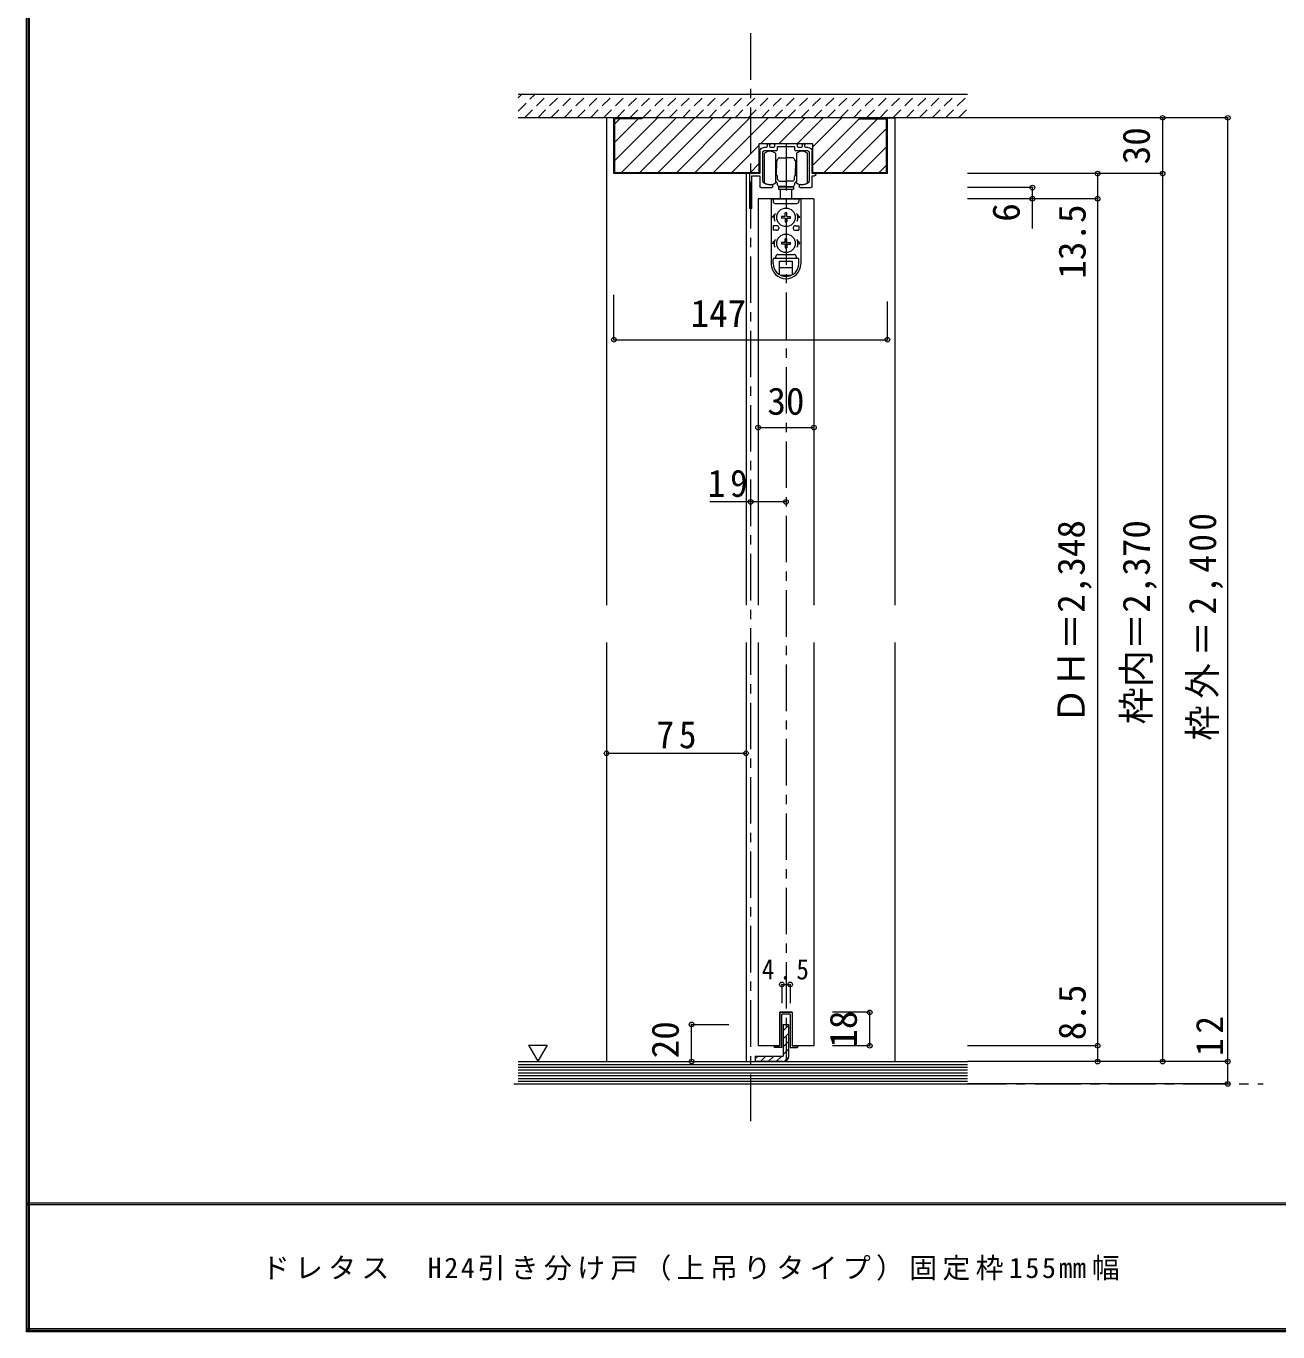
# Model space of a CAD drawing. Units: millimetres at full size, sheet at 1:5. Extents: x -973 to 977, y -718 to 696.
# Drawn here: x -973 to -300, y -701 to 1 of the extents above; entities that cross this region are included whole.
import ezdxf
from ezdxf.enums import TextEntityAlignment as Align

# ---------------------------------------------------------------- set-up
doc = ezdxf.new("R2010")
doc.units = ezdxf.units.MM
doc.header["$LTSCALE"] = 5
doc.header["$PDMODE"] = 32
doc.header["$PDSIZE"] = 2.5
doc.linetypes.add('CHAIN1', pattern=[8, 5, -1, 1, -1])
doc.linetypes.add('DASHED1', pattern=[1.8, 1.2, -0.6])
for name, color, linetype, lineweight in [('0-1_通り芯', 4, 'CHAIN1', 9), ('0-3_仕上げ', 2, 'Continuous', 9), ('0-4_枠', 3, 'Continuous', 9), ('0-6_扉', 2, 'Continuous', 9), ('0-7_金物', 7, 'Continuous', 9), ('0-A_文字', 7, 'Continuous', 9), ('0-B_寸法', 4, 'Continuous', 9), ('0-C_ハッチ', 4, 'DASHED1', 9), ('F-1_枠', 6, 'Continuous', 9)]:
    doc.layers.add(name, color=color, linetype=linetype, lineweight=lineweight)
doc.layers.add('F-A_文字', color=7, linetype='Continuous')
doc.styles.add('ＭＳ ゴシック', font='')
doc.styles.get('ＭＳ ゴシック').set_extended_font_data('MS Gothic')

# ---------------------------------------------------------------- blocks, each defined once
blk = doc.blocks.new('レール金物(幕板付)')
at = {"layer": '0-7_金物', "lineweight": 18}
for p, q in [((-13.092, 7.847), (-11.742, 7.847)), ((-11.242, 8.347), (-11.242, 9.347)), ((-10.742, 9.847), (-10.242, 9.847)), ((-9.742, 9.347), (-9.742, 8.347)), ((-9.242, 7.847), (-7.742, 7.847)), ((-7.242, 8.347), (-7.242, 9.347)), ((-6.742, 9.847), (4.558, 9.847)), ((-5.742, 8.047), (-5.742, 6.647)), ((3.558, 6.647), (3.558, 8.047)), ((5.058, 9.347), (5.058, 8.347)), ((5.558, 7.847), (7.058, 7.847)), ((7.558, 8.347), (7.558, 9.347)), ((8.058, 9.847), (8.558, 9.847)), ((9.058, 9.347), (9.058, 8.347)), ((9.558, 7.847), (10.908, 7.847)), ((-13.592, 4.847), (-13.592, -9.939)), ((-6.042, 6.347), (-12.092, 6.347)), ((9.908, 6.347), (3.858, 6.347)), ((11.408, -9.939), (11.408, 4.847)), ((18.508, -6.353), (18.508, -24.553)), ((-8.742, -13.653), (-14.592, -13.653)), ((-8.242, -12.265), (-8.242, -13.153)), ((6.058, -13.153), (6.058, -12.265)), ((6.437, -11.975), (7.679, -12.153)), ((12.408, -13.653), (6.558, -13.653)), ((17.308, -24.553), (17.308, -7.553))]:
    blk.add_line(p, q, dxfattribs=at)
for points in [[(3.258, 8.347), (-0.792, 8.347), (-1.092, 8.647), (-1.392, 8.347), (-5.442, 8.347)], [(-16.492, -6.153), (-15.092, -6.153), (-15.092, 5.847)], [(12.908, 5.847), (12.908, -6.153), (18.308, -6.153)], [(-15.092, -13.153), (-15.092, -7.353), (-16.492, -7.353)], [(17.108, -7.353), (12.908, -7.353), (12.908, -13.153)]]:
    blk.add_lwpolyline(points, dxfattribs=at)
for centre, radius, start, end in [((-13.092, 5.847), 2, 90, 180), ((-11.742, 8.347), 0.5, 270, 0), ((-10.742, 9.347), 0.5, 90, 180), ((-10.242, 9.347), 0.5, 0, 90), ((-9.242, 8.347), 0.5, 180, 270), ((-7.742, 8.347), 0.5, 270, 0), ((-6.742, 9.347), 0.5, 90, 180), ((-5.442, 8.047), 0.3, 90, 180), ((3.258, 8.047), 0.3, 360, 90), ((4.558, 9.347), 0.5, 360, 90), ((5.558, 8.347), 0.5, 180, 270), ((7.058, 8.347), 0.5, 270, 360), ((8.058, 9.347), 0.5, 90, 180), ((8.558, 9.347), 0.5, 360, 90), ((9.558, 8.347), 0.5, 180, 270), ((10.908, 5.847), 2, 0, 90), ((-12.092, 4.847), 1.5, 90, 180), ((-6.042, 6.647), 0.3, 270, 360), ((3.858, 6.647), 0.3, 180, 270), ((9.908, 4.847), 1.5, 0, 90), ((-16.492, -6.753), 0.6, 90, 270), ((18.308, -6.353), 0.2, 0, 90), ((-14.592, -13.153), 0.5, 180, 270), ((-13.292, -9.939), 0.3, 180, 192.08406), ((-11.63, -9.583), 2, 192.08406, 228.89829), ((-9.863, -7.153), 5, 231.94944, 270), ((-9.95, -7.112), 5.042, 270.99736, 285.28454), ((-8.742, -13.153), 0.5, 270, 0), ((-8.542, -12.265), 0.3, 360, 105.31651), ((6.358, -12.265), 0.3, 74.68349, 180), ((6.558, -13.153), 0.5, 180, 270), ((7.679, -7.153), 5, 270, 308.05056), ((9.446, -9.583), 2, 311.10171, 347.91594), ((11.108, -9.939), 0.3, 347.91594, 0), ((12.408, -13.153), 0.5, 270, 360), ((17.108, -7.553), 0.2, 360, 90), ((17.908, -24.553), 0.6, 180, 0)]:
    blk.add_arc(centre, radius, start, end, dxfattribs=at)
blk = doc.blocks.new('戸車(上吊)')
at = {"layer": '0-7_金物'}
for p, q in [((-11.601, 12.792), (-11.601, 28.792)), ((-5.601, 28.792), (-5.601, 20.792)), ((5.599, 28.792), (5.599, 20.792)), ((11.599, 12.792), (11.599, 28.792)), ((-5.601, 24.792), (-5.301, 24.792)), ((-5.601, 23.292), (-5.101, 23.292)), ((-5.101, 24.592), (-5.301, 24.792)), ((-5.301, 23.292), (-5.101, 23.492)), ((-5.101, 24.792), (-5.101, 20.792)), ((-5.001, 24.792), (-5.101, 24.792)), ((-3.501, 26.292), (-0.001, 26.292)), ((3.499, 26.292), (-0.001, 26.292)), ((4.999, 24.792), (5.099, 24.792)), ((5.099, 24.792), (5.099, 20.792)), ((5.099, 24.592), (5.299, 24.792)), ((5.299, 23.292), (5.099, 23.492)), ((5.599, 23.292), (5.099, 23.292)), ((5.599, 24.792), (5.299, 24.792)), ((-5.601, 20.792), (-5.601, 12.792)), ((-5.601, 18.292), (-5.101, 18.292)), ((-5.601, 16.792), (-5.301, 16.792)), ((-5.101, 18.092), (-5.301, 18.292)), ((-5.101, 16.992), (-5.301, 16.792)), ((-5.101, 16.792), (-5.101, 20.792)), ((-5.001, 16.792), (-5.101, 16.792)), ((-4.501, 14.792), (-4.501, 16.292)), ((4.499, 14.792), (4.499, 16.292)), ((4.999, 16.792), (5.099, 16.792)), ((5.099, 16.792), (5.099, 20.792)), ((5.099, 18.092), (5.299, 18.292)), ((5.599, 18.292), (5.099, 18.292)), ((5.099, 16.992), (5.299, 16.792)), ((5.599, 16.792), (5.299, 16.792)), ((5.599, 20.792), (5.599, 12.792)), ((-4.001, 10.492), (-4.001, 9.492)), ((3.999, 10.492), (-4.001, 10.492)), ((-4.001, 9.492), (3.999, 9.492)), ((-3.501, 13.792), (-0.001, 13.792)), ((-0.001, 10.792), (-3.501, 10.792)), ((-3.001, 10.792), (-3.001, 10.492)), ((-3.001, 4.292), (-3.001, 9.492)), ((3.499, 13.792), (-0.001, 13.792)), ((-0.001, 10.792), (3.499, 10.792)), ((2.999, 10.792), (2.999, 10.492)), ((2.999, 9.492), (2.999, 4.292)), ((3.999, 10.492), (3.999, 9.492)), ((-7.9, 4.292), (-7.9, -30.608)), ((-7.857, 4.292), (7.943, 4.292)), ((-6.9, 4.292), (-6.9, 2.792)), ((-5.9, 1.792), (5.9, 1.792)), ((6.9, 4.292), (6.9, 2.792)), ((7.9, 4.292), (7.9, -30.608)), ((-5.657, -3.708), (-7.5, -5.708)), ((-6.4, -5.708), (-7.5, -5.708)), ((-0.52, -5.188), (-2.45, -5.222)), ((-2.45, -5.222), (-2.45, -6.194)), ((-0.52, -6.227), (-2.45, -6.194)), ((-0.52, -5.188), (-0.486, -3.258)), ((-0.52, -6.227), (-0.486, -8.158)), ((0.486, -3.258), (-0.486, -3.258)), ((0.52, -5.188), (0.486, -3.258)), ((0.52, -6.227), (0.486, -8.158)), ((0.52, -5.188), (2.45, -5.222)), ((0.52, -6.227), (2.45, -6.194)), ((2.45, -6.194), (2.45, -5.222)), ((5.657, -3.708), (7.5, -5.708)), ((6.4, -5.708), (7.5, -5.708)), ((-6.9, -10.208), (-6.9, -12.708)), ((-4.9, -10.208), (-6.9, -10.208)), ((-4.9, -12.708), (-6.9, -12.708)), ((-3.9, -11.208), (-3.9, -11.708)), ((-0.486, -8.158), (0.486, -8.158)), ((3.9, -11.208), (3.9, -11.708)), ((4.9, -10.208), (6.9, -10.208)), ((4.9, -12.708), (6.9, -12.708)), ((6.9, -10.208), (6.9, -12.708)), ((-5.657, -17.708), (-7.5, -19.708)), ((-6.4, -19.708), (-7.5, -19.708)), ((-0.52, -19.188), (-2.45, -19.222)), ((-2.45, -19.222), (-2.45, -20.194)), ((-0.52, -20.227), (-2.45, -20.194)), ((-0.52, -19.188), (-0.486, -17.258)), ((-0.52, -20.227), (-0.486, -22.158)), ((0.486, -17.258), (-0.486, -17.258)), ((0.52, -19.188), (0.486, -17.258)), ((0.52, -20.227), (0.486, -22.158)), ((0.52, -19.188), (2.45, -19.222)), ((0.52, -20.227), (2.45, -20.194)), ((2.45, -20.194), (2.45, -19.222)), ((5.657, -17.708), (7.5, -19.708)), ((6.4, -19.708), (7.5, -19.708)), ((-6.4, -27.708), (6.4, -27.708)), ((-4.4, -25.708), (4.4, -25.708)), ((-0.486, -22.158), (0.486, -22.158)), ((-6.9, -30.608), (-6.9, -28.208)), ((-3.5, -29.208), (3.5, -29.208)), ((-3.5, -36.554), (-3.5, -29.208)), ((-3.5, -32.708), (3.5, -32.708)), ((3.5, -36.554), (3.5, -29.208)), ((6.9, -30.608), (6.9, -28.208)), ((-3.028, -36.808), (3.028, -36.808))]:
    blk.add_line(p, q, dxfattribs=at)
for centre in [(0, -5.708), (0, -19.708)]:
    blk.add_circle(centre, 5, dxfattribs=at)
for centre, radius, start, end in [((-8.601, 24.792), 5, 53.1301, 126.8699), ((8.599, 24.792), 5, 53.1301, 126.8699), ((-5.001, 25.292), 0.5, 270, 0), ((-3.501, 25.292), 1, 90, 180), ((3.499, 25.292), 1, 0, 90), ((4.999, 25.292), 0.5, 180, 270), ((-5.001, 16.292), 0.5, 0, 90), ((-3.501, 14.792), 1, 180, 270), ((3.499, 14.792), 1, 270, 0), ((4.999, 16.292), 0.5, 90, 180), ((-8.601, 16.792), 5, 233.1301, 306.8699), ((-6.501, 11.792), 2, 0, 63.25632), ((-3.501, 11.792), 1, 180, 270), ((3.499, 11.792), 1, 270, 0), ((6.499, 11.792), 2, 116.74368, 180), ((8.599, 16.792), 5, 233.1301, 306.8699), ((-5.9, 2.792), 1, 180, 270), ((5.9, 2.792), 1, 270, 0), ((0, -5.708), 6.4, 167.82427, 198.20996), ((0, -5.708), 6.4, 341.79004, 12.17573), ((-4.9, -11.208), 1, 0, 90), ((-4.9, -11.708), 1, 270, 0), ((4.9, -11.208), 1, 90, 180), ((4.9, -11.708), 1, 180, 270), ((0, -19.708), 6.4, 167.82427, 198.20996), ((0, -19.708), 6.4, 341.79004, 12.17573), ((-6.4, -28.208), 0.5, 90, 180), ((-6.4, -26.708), 1, 270, 0), ((-4.4, -26.708), 1, 90, 180), ((4.4, -26.708), 1, 0, 90), ((6.4, -26.708), 1, 180, 270), ((6.4, -28.208), 0.5, 0, 90), ((0, -30.808), 7.9, 180, 0), ((0, -30.608), 6.9, 180, 0)]:
    blk.add_arc(centre, radius, start, end, dxfattribs=at)

msp = doc.modelspace()

# ---------------------------------------------------------------- linework, layer by layer
at = {"layer": '0-1_通り芯'}
for p, q in [((-583.823, -2.5), (-583.823, -587.474)), ((-564.823, -62), (-564.823, -555.5)), ((-711.213, -567.5), (-308.323, -567.5))]:
    msp.add_line(p, q, dxfattribs=at)
at = {"layer": '0-3_仕上げ'}
for p, q in [((-708.823, -555.5), (-467.323, -555.5)), ((-708.823, -567.5), (-467.323, -567.5))]:
    msp.add_line(p, q, dxfattribs=at)
at = {"layer": '0-3_仕上げ', "color": 7}
for p, q in [((-708.823, -557), (-467.323, -557)), ((-708.823, -558.5), (-467.323, -558.5)), ((-708.823, -560), (-467.323, -560)), ((-708.823, -561.5), (-467.323, -561.5)), ((-708.823, -563), (-467.323, -563)), ((-708.823, -564.5), (-467.323, -564.5)), ((-708.823, -566), (-467.323, -566))]:
    msp.add_line(p, q, dxfattribs=at)
at = {"layer": '0-4_枠', "color": 4}
for p, q in [((-657.323, -48), (-661.323, -48)), ((-661.323, -48), (-661.323, -310.085)), ((-510.323, -48), (-506.323, -48)), ((-506.323, -48), (-506.323, -310.085)), ((-586.323, -78), (-586.323, -310.085)), ((-661.323, -330.085), (-661.323, -555.5)), ((-586.323, -330.085), (-586.323, -555.5)), ((-506.323, -330.085), (-506.323, -555.5))]:
    msp.add_line(p, q, dxfattribs=at)
at = {"layer": '0-4_枠'}
for p, q in [((-510.323, -48), (-657.323, -48)), ((-657.323, -78), (-657.323, -48)), ((-642.323, -48.5), (-656.823, -48.5)), ((-656.823, -77.5), (-656.823, -48.5)), ((-642.323, -48), (-642.323, -48.5)), ((-525.323, -48.5), (-525.323, -48)), ((-525.323, -48.5), (-510.823, -48.5)), ((-510.823, -77.5), (-510.823, -48.5)), ((-510.323, -78), (-510.323, -48)), ((-579.223, -78), (-579.223, -62)), ((-579.223, -78), (-657.323, -78)), ((-579.223, -77.5), (-656.823, -77.5)), ((-510.823, -77.5), (-550.423, -77.5)), ((-510.323, -78), (-550.423, -78))]:
    msp.add_line(p, q, dxfattribs=at)
msp.add_lwpolyline([(-550.423, -78), (-550.423, -62), (-579.223, -62)], dxfattribs=at)
at = {"layer": '0-6_扉', "color": 6}
for p, q in [((-549.823, -91.5), (-579.823, -91.5)), ((-579.823, -91.5), (-579.823, -310.085)), ((-549.823, -91.5), (-549.823, -310.085)), ((-579.823, -330.085), (-579.823, -547)), ((-549.823, -330.085), (-549.823, -547)), ((-568.073, -529), (-568.073, -547)), ((-561.573, -529), (-568.073, -529)), ((-561.573, -529), (-561.573, -547)), ((-568.073, -547), (-579.823, -547)), ((-549.823, -547), (-561.573, -547))]:
    msp.add_line(p, q, dxfattribs=at)
at = {"layer": '0-7_金物'}
for p, q in [((-568.073, -547), (-568.073, -529)), ((-568.073, -529), (-561.573, -529)), ((-567.073, -548), (-567.073, -530)), ((-562.573, -530), (-567.073, -530)), ((-562.573, -530), (-562.573, -548)), ((-561.573, -529), (-561.573, -547)), ((-571.073, -547), (-568.073, -547)), ((-571.073, -548), (-571.073, -547)), ((-561.573, -547), (-558.573, -547)), ((-558.573, -547), (-558.573, -548)), ((-567.073, -548), (-571.073, -548)), ((-562.573, -548), (-558.573, -548))]:
    msp.add_line(p, q, dxfattribs=at)
at = {"layer": '0-7_金物', "color": 3}
for p, q in [((-566.323, -535.5), (-563.323, -535.5)), ((-566.323, -535.5), (-566.323, -552.5)), ((-563.323, -552.5), (-563.323, -535.5)), ((-581.323, -552.5), (-581.323, -555.5)), ((-581.323, -552.5), (-566.323, -552.5)), ((-566.323, -555.5), (-581.323, -555.5))]:
    msp.add_line(p, q, dxfattribs=at)
msp.add_arc((-566.323, -552.5), 3, 270, 0, dxfattribs=at)
at = {"layer": '0-A_文字'}
for p, q in [((-703.258, -546.686), (-693.258, -546.686)), ((-703.258, -546.686), (-698.258, -555.347)), ((-693.258, -546.686), (-698.258, -555.347))]:
    msp.add_line(p, q, dxfattribs=at)
at = {"layer": '0-B_寸法', "color": 2}
for p, q in [((-467.323, -35.5), (-708.823, -35.5)), ((-467.323, -48), (-708.823, -48))]:
    msp.add_line(p, q, dxfattribs=at)
at = {"layer": '0-B_寸法', "linetype": 'DASHED1'}
for p, q in [((-708.823, -37.324), (-706.998, -35.5)), ((-708.823, -44.395), (-699.927, -35.5)), ((-705.356, -48), (-692.856, -35.5)), ((-698.285, -48), (-685.785, -35.5)), ((-691.214, -48), (-678.714, -35.5)), ((-684.143, -48), (-671.643, -35.5)), ((-677.072, -48), (-664.572, -35.5)), ((-670.001, -48), (-657.501, -35.5)), ((-662.93, -48), (-650.43, -35.5)), ((-655.859, -48), (-643.359, -35.5)), ((-648.788, -48), (-636.288, -35.5)), ((-641.717, -48), (-629.217, -35.5)), ((-634.646, -48), (-622.146, -35.5)), ((-627.575, -48), (-615.075, -35.5)), ((-620.503, -48), (-608.003, -35.5)), ((-613.432, -48), (-600.932, -35.5)), ((-606.361, -48), (-593.861, -35.5)), ((-599.29, -48), (-586.79, -35.5)), ((-592.219, -48), (-579.719, -35.5)), ((-585.148, -48), (-572.648, -35.5)), ((-578.077, -48), (-565.577, -35.5)), ((-571.006, -48), (-558.506, -35.5)), ((-563.935, -48), (-551.435, -35.5)), ((-556.864, -48), (-544.364, -35.5)), ((-549.793, -48), (-537.293, -35.5)), ((-542.722, -48), (-530.222, -35.5)), ((-535.651, -48), (-523.151, -35.5)), ((-528.58, -48), (-516.08, -35.5)), ((-521.509, -48), (-509.009, -35.5)), ((-514.437, -48), (-501.937, -35.5)), ((-507.366, -48), (-494.866, -35.5)), ((-500.295, -48), (-487.795, -35.5)), ((-493.224, -48), (-480.724, -35.5)), ((-486.153, -48), (-473.653, -35.5)), ((-479.082, -48), (-467.323, -36.24)), ((-472.011, -48), (-467.323, -43.312))]:
    msp.add_line(p, q, dxfattribs=at)
at = {"layer": '0-B_寸法'}
for p, q in [((-327.323, -48), (-467.323, -48)), ((-362.323, -48), (-362.323, -555.5)), ((-327.323, -567.5), (-327.323, -48)), ((-362.323, -78), (-467.323, -78)), ((-397.323, -78), (-397.323, -555.5)), ((-432.323, -85.5), (-467.323, -85.5)), ((-432.323, -107.436), (-432.323, -85.5)), ((-397.323, -91.5), (-467.323, -91.5)), ((-657.323, -167.304), (-657.323, -143.246)), ((-510.323, -167.304), (-510.323, -146.746)), ((-657.323, -167.304), (-510.323, -167.304)), ((-579.823, -214.557), (-549.823, -214.557)), ((-564.823, -254.557), (-605.823, -254.557)), ((-661.323, -389.724), (-586.323, -389.724)), ((-567.073, -514), (-567.073, -524)), ((-567.073, -514), (-562.573, -514)), ((-562.573, -514), (-562.573, -524)), ((-519.823, -529), (-539.823, -529)), ((-519.823, -547), (-519.823, -529)), ((-615.573, -555.5), (-615.573, -535.5)), ((-615.573, -535.5), (-595.573, -535.5)), ((-519.823, -547), (-539.823, -547)), ((-397.323, -547), (-467.323, -547)), ((-615.573, -555.5), (-595.573, -555.5)), ((-327.323, -555.5), (-467.323, -555.5)), ((-327.323, -567.5), (-467.323, -567.5))]:
    msp.add_line(p, q, dxfattribs=at)
at = {"layer": '0-B_寸法', "color": 7}
for p in [(-362.323, -48), (-327.323, -48), (-397.323, -78), (-362.323, -78), (-432.323, -85.5), (-432.323, -91.5), (-397.323, -91.5), (-657.323, -167.304), (-510.323, -167.304), (-579.823, -214.557), (-549.823, -214.557), (-583.823, -254.557), (-564.823, -254.557), (-661.323, -389.724), (-586.323, -389.724), (-567.073, -514), (-562.573, -514), (-519.823, -529), (-615.573, -535.5), (-519.823, -547), (-397.323, -547), (-615.573, -555.5), (-397.323, -555.5), (-362.323, -555.5), (-362.323, -555.5), (-327.323, -555.5), (-327.323, -567.5)]:
    msp.add_point(p, dxfattribs=at)
at = {"layer": '0-C_ハッチ', "linetype": 'Continuous'}
for p, q in [((-656.823, -70.972), (-633.85, -48)), ((-656.823, -61.073), (-644.25, -48.5)), ((-656.823, -51.173), (-654.149, -48.5)), ((-653.451, -77.5), (-623.951, -48)), ((-643.551, -77.5), (-614.051, -48)), ((-633.652, -77.5), (-604.152, -48)), ((-594.252, -48), (-623.752, -77.5)), ((-613.853, -77.5), (-584.353, -48)), ((-603.953, -77.5), (-574.453, -48)), ((-578.554, -62), (-564.554, -48)), ((-568.654, -62), (-554.654, -48)), ((-558.755, -62), (-544.755, -48)), ((-550.423, -63.567), (-534.855, -48)), ((-550.423, -73.467), (-525.323, -48.367)), ((-515.556, -48.5), (-544.556, -77.5)), ((-534.657, -77.5), (-510.823, -53.666)), ((-594.054, -77.5), (-579.223, -62.669)), ((-524.757, -77.5), (-510.823, -63.565)), ((-584.154, -77.5), (-579.223, -72.568)), ((-514.858, -77.5), (-510.823, -73.465)), ((-566.323, -538.982), (-563.323, -535.982)), ((-566.323, -543.225), (-563.323, -540.225)), ((-566.323, -547.468), (-563.323, -544.468)), ((-581.323, -553.982), (-579.84, -552.5)), ((-578.598, -555.5), (-575.598, -552.5)), ((-574.355, -555.5), (-571.355, -552.5)), ((-570.112, -555.5), (-567.112, -552.5)), ((-566.323, -551.71), (-563.323, -548.71)), ((-565.829, -555.459), (-563.363, -552.993))]:
    msp.add_line(p, q, dxfattribs=at)
at = {"layer": 'F-1_枠'}
for p, q in [((-973.347, 695.833), (-973.347, -700.833)), ((-972.514, 695.833), (-972.514, -700.833)), ((-971.68, 695.833), (-971.68, -700.833)), ((976.653, -631.667), (-973.347, -631.667)), ((976.653, -632.5), (-973.347, -632.5)), ((976.653, -699.167), (-973.347, -699.167)), ((976.653, -700), (-973.347, -700)), ((976.653, -700.833), (-973.347, -700.833))]:
    msp.add_line(p, q, dxfattribs=at)

# ---------------------------------------------------------------- block references
at = {"layer": '0-7_金物', "xscale": -1}
msp.add_blockref('レール金物(幕板付)', (-565.914, -71.847), dxfattribs=at)
at = {"layer": '0-7_金物'}
msp.add_blockref('戸車(上吊)', (-564.822, -95.792), dxfattribs=at)

# ---------------------------------------------------------------- texts
at = {"layer": '0-B_寸法', "color": 7, "style": 'ＭＳ ゴシック'}
for s, p in [('30', (-364.823, -73)), ('6', (-434.823, -103.885)), ('13.5', (-399.323, -134.5)), ('ＤＨ＝2,348', (-399.823, -374.167)), ('枠内＝2,370', (-364.823, -374.167)), ('8.5', (-399.323, -544)), ('18', (-522.323, -548)), ('20', (-618.073, -553.707))]:
    msp.add_text(s, height=14.66, rotation=90, dxfattribs=at).set_placement(p, align=Align.BOTTOM_LEFT)
for s, p in [('147', (-616.145, -164.804)), ('30', (-574.823, -212.057))]:
    msp.add_text(s, height=14.66, dxfattribs=at).set_placement(p, align=Align.BOTTOM_LEFT)
at = {"layer": '0-B_寸法', "color": 7, "attachment_point": 7, "style": 'ＭＳ ゴシック'}
for s, insert, char_height in [('\\T1.27;\\W0.95;19', (-606.948, -252.057), 14.66), ('\\T1.27;\\W0.95;75', (-634.448, -387.224), 14.66), ('\\T1.38;\\W0.9;4.5', (-577.823, -511.5), 11)]:
    msp.add_mtext(s, dxfattribs=dict(at, insert=insert, char_height=char_height))
at = {"layer": '0-B_寸法', "color": 7, "char_height": 14.66, "attachment_point": 7, "rotation": 90, "style": 'ＭＳ ゴシック'}
for s, insert in [('\\T1.19;\\W0.95;枠外＝2,400', (-329.823, -382.917)), ('\\T1.27;\\W0.95;12', (-329.823, -552.5))]:
    msp.add_mtext(s, dxfattribs=dict(at, insert=insert))
at = {"layer": 'F-A_文字', "insert": (-846.68, -673.333), "char_height": 11, "attachment_point": 7, "style": 'ＭＳ ゴシック'}
msp.add_mtext('\\T1.19;ドレタス\u3000H24引き分け戸（上吊りタイプ）固定枠155㎜幅', dxfattribs=at)

doc.saveas('drawing.dxf')
